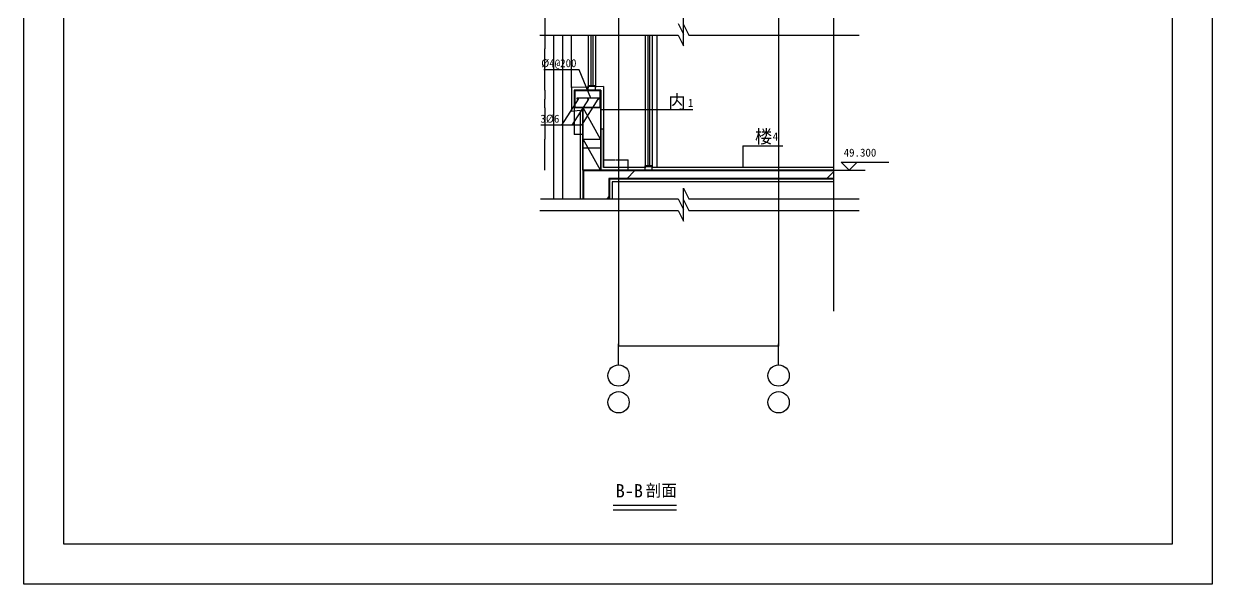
# Model space of a CAD drawing. Header units: metres. Extents: x -1000 to 40857, y 0 to 23917.
# Drawn here: x 27492 to 40857, y 5017 to 11321 of the extents above; entities that cross this region are included whole.
import ezdxf

# ---------------------------------------------------------------- set-up
doc = ezdxf.new("R2010")
doc.units = ezdxf.units.M
for name, color, linetype in [('AXIS', 3, 'Continuous'), ('HA', 43, 'Continuous'), ('PL', 4, 'Continuous'), ('PUB_DIM', 3, 'Continuous'), ('PUB_TEXT', 142, 'Continuous'), ('PUB_WALL', 255, 'Continuous'), ('STAIR', 2, 'Continuous'), ('WALL', 7, 'Continuous')]:
    doc.layers.add(name, color=color, linetype=linetype)
doc.dimstyles.get("Standard").update_dxf_attribs({"dimtxt": 2.5, "dimasz": 2.5, "dimexe": 1.25, "dimexo": 0.625, "dimtad": 1, "dimcen": 2.5, "dimazin": 3, "dimtfac": 1, "dimtmove": 0, "dimatfit": 3})
pattern_1 = [(45, (0, 0), (-1122.53, 1122.53), [])]

# ---------------------------------------------------------------- blocks, each defined once
blk = doc.blocks.new('_AXISO')
blk.add_circle((0, 0), 0.5)
blk = doc.blocks.new('*D218')
for p, q in [((33680.09, 10463.48), (33680.09, 10074.29)), ((33780.09, 10363.48), (33780.09, 10074.29)), ((33728.59, 10074.29), (33679.84, 10074.29)), ((33780.34, 10074.29), (33731.59, 10074.29))]:
    blk.add_line(p, q)
at = {"layer": 'Defpoints'}
for p in [(33680.09, 10463.48), (33780.09, 10363.48), (33780.09, 10074.29)]:
    blk.add_point(p, dxfattribs=at)
at = {"insert": (33730.09, 10074.29), "char_height": 1, "attachment_point": 5}
blk.add_mtext('100', dxfattribs=at)
blk = doc.blocks.new('*D219')
for p, q in [((33780.09, 10363.48), (33780.09, 9921.08)), ((33980.09, 10363.48), (33980.09, 9921.08)), ((33878.59, 9921.08), (33779.84, 9921.08)), ((33980.34, 9921.08), (33881.59, 9921.08))]:
    blk.add_line(p, q)
at = {"layer": 'Defpoints'}
for p in [(33780.09, 10363.48), (33980.09, 10363.48), (33980.09, 9921.08)]:
    blk.add_point(p, dxfattribs=at)
at = {"insert": (33880.09, 9921.08), "char_height": 1, "attachment_point": 5}
blk.add_mtext('200', dxfattribs=at)
blk = doc.blocks.new('*D220')
for p, q in [((33350.09, 10373.48), (33350.09, 10023.48)), ((33349.84, 10023.48), (33349.59, 10023.48)), ((33350.09, 9673.48), (33350.09, 10023.48)), ((33350.09, 10023.48), (33350.09, 10023.48)), ((33350.34, 10023.48), (33350.59, 10023.48))]:
    blk.add_line(p, q)
at = {"layer": 'Defpoints'}
for p in [(33350.09, 10373.48), (33350.09, 10023.48), (33350.09, 9673.48)]:
    blk.add_point(p, dxfattribs=at)
at = {"insert": (33350.09, 10024.605), "char_height": 1, "attachment_point": 5}
blk.add_mtext('0', dxfattribs=at)
blk = doc.blocks.new('*D221')
for p, q in [((33350.09, 10573.48), (33350.09, 10473.48)), ((33349.84, 10473.48), (33349.59, 10473.48)), ((33350.09, 10373.48), (33350.09, 10473.48)), ((33350.09, 10473.48), (33350.09, 10473.48)), ((33350.34, 10473.48), (33350.59, 10473.48))]:
    blk.add_line(p, q)
at = {"layer": 'Defpoints'}
for p in [(33350.09, 10573.48), (33350.09, 10473.48), (33350.09, 10373.48)]:
    blk.add_point(p, dxfattribs=at)
at = {"insert": (33350.09, 10474.605), "char_height": 1, "attachment_point": 5}
blk.add_mtext('0', dxfattribs=at)
blk = doc.blocks.new('*D222')
for p, q in [((33350.09, 11502.85), (33350.09, 11038.16)), ((33349.84, 11038.16), (33349.59, 11038.16)), ((33350.09, 10573.48), (33350.09, 11038.16)), ((33350.09, 11038.16), (33350.09, 11038.16)), ((33350.34, 11038.16), (33350.59, 11038.16))]:
    blk.add_line(p, q)
at = {"layer": 'Defpoints'}
for p in [(33350.09, 11502.85), (33350.09, 11038.16), (33350.09, 10573.48)]:
    blk.add_point(p, dxfattribs=at)
at = {"insert": (33350.09, 11039.285), "char_height": 1, "attachment_point": 5}
blk.add_mtext('1350', dxfattribs=at)
blk = doc.blocks.new('*D223')
for p, q in [((33980.09, 10573.48), (33980.09, 10138.48)), ((33980.34, 10138.48), (33994.09, 10138.48)), ((33996.09, 10138.48), (34009.84, 10138.48)), ((34010.09, 9703.48), (34010.09, 10138.48))]:
    blk.add_line(p, q)
at = {"layer": 'Defpoints'}
for p in [(33980.09, 10573.48), (33980.09, 10138.48), (34010.09, 9703.48)]:
    blk.add_point(p, dxfattribs=at)
at = {"insert": (33995.09, 10138.48), "char_height": 1, "attachment_point": 5}
blk.add_mtext('30', dxfattribs=at)
blk = doc.blocks.new('*D224')
for p, q in [((34010.09, 9703.48), (34010.09, 9790.44)), ((34010.34, 9790.44), (34146.95, 9790.44)), ((34152.95, 9790.44), (34289.56, 9790.44)), ((34289.81, 9673.48), (34289.81, 9790.44))]:
    blk.add_line(p, q)
at = {"layer": 'Defpoints'}
for p in [(34010.09, 9790.44), (34010.09, 9703.48), (34289.81, 9673.48)]:
    blk.add_point(p, dxfattribs=at)
at = {"insert": (34149.95, 9790.44), "char_height": 1, "attachment_point": 5}
blk.add_mtext('279,72', dxfattribs=at)
blk = doc.blocks.new('*D241')
for p, q in [((35078.09, 7694.33), (34179.84, 7694.33)), ((34180.09, 7721.84), (34180.09, 7694.33)), ((35980.34, 7694.33), (35082.09, 7694.33)), ((35980.09, 7721.84), (35980.09, 7694.33))]:
    blk.add_line(p, q)
at = {"layer": 'Defpoints'}
for p in [(34180.09, 7721.84), (35980.09, 7721.84), (35980.09, 7694.33)]:
    blk.add_point(p, dxfattribs=at)
at = {"layer": 'AXIS', "insert": (35080.09, 7694.33), "char_height": 1, "attachment_point": 5}
blk.add_mtext('1800', dxfattribs=at)

msp = doc.modelspace()

# ---------------------------------------------------------------- hatches: boundary and pattern name
at = {"layer": 'HA'}
h = msp.add_hatch(dxfattribs=at)
h.set_pattern_fill('AN31C', scale=500)
h.set_pattern_definition(pattern_1)
h.paths.add_polyline_path([(33712.4, 10483.52), (33712.4, 10481.52, -0.41), (33714.4, 10483.52), (33867.4, 10483.52), (33831.35, 10573.48), (33680.09, 10573.48), (33680.09, 10373.48), (33777.16, 10373.48), (33838.89, 10470.8, -0.55), (33833.9, 10473.97, -1), (33840.9, 10473.97, -0.29), (33838.89, 10470.8), (33777.16, 10373.48), (33980.09, 10373.48), (33980.09, 10573.48), (33831.35, 10573.48), (33867.4, 10483.52), (33962.4, 10483.52), (33962.4, 10481.52, 0.41), (33960.4, 10483.52)])
h = msp.add_hatch(dxfattribs=at)
h.set_pattern_fill('AN31C', scale=500)
h.set_pattern_definition(pattern_1)
h.paths.add_polyline_path([(34080.09, 9352.66), (34080.09, 9573.48), (34180.09, 9573.48), (34180.09, 9673.48), (33780.09, 9673.48), (33780.09, 9352.66)])
h.paths.add_polyline_path([(34180.09, 9673.48), (34180.09, 9573.48), (35980.09, 9573.48), (35980.09, 9673.48)])
h.paths.add_polyline_path([(36596.1, 9573.48), (36596.1, 9673.48), (35980.09, 9673.48), (35980.09, 9573.48)])

# ---------------------------------------------------------------- linework, layer by layer
for p, q in [((33840.09, 11190.77), (33840.09, 10599.91)), ((33870.09, 11190.77), (33870.09, 10623.48)), ((33890.09, 11190.77), (33890.09, 10623.48)), ((33920.09, 11190.77), (33920.09, 10602.29)), ((34480.09, 11190.77), (34480.09, 9699.91)), ((34510.09, 11190.77), (34510.09, 9723.48)), ((34530.09, 11190.77), (34530.09, 9723.48)), ((34560.09, 11190.77), (34560.09, 9702.29)), ((34610.09, 11190.77), (34610.09, 9703.48)), ((33840.09, 10608.76), (33650.09, 10603.48)), ((33650.09, 10603.48), (33650.09, 10333.48)), ((33840.09, 10573.48), (33840.09, 10623.48)), ((33920.09, 10623.48), (33840.09, 10623.48)), ((33920.09, 10613.48), (33840.09, 10613.48)), ((33920.09, 10573.48), (33920.09, 10623.48)), ((34010.09, 10613.48), (33920.09, 10610.98)), ((34010.09, 10613.48), (34010.09, 9703.48)), ((33750.09, 10343.48), (33650.09, 10333.48)), ((33750.09, 10343.48), (33750.09, 9352.66)), ((33780.09, 9673.48), (33780.09, 10373.48)), ((33976.59, 10023.48), (33783.59, 10373.48)), ((33980.09, 10373.48), (33980.09, 9673.48)), ((33976.59, 9673.48), (33783.59, 10023.48)), ((33783.59, 10023.48), (33976.59, 10023.48)), ((35578.1, 9949.2), (35578.1, 9703.48)), ((34480.09, 9703.48), (34010.09, 9703.48)), ((34560.09, 9723.48), (34480.09, 9723.48)), ((34480.09, 9673.48), (34480.09, 9723.48)), ((34560.09, 9713.48), (34480.09, 9713.48)), ((34560.09, 9673.48), (34560.09, 9723.48)), ((36596.1, 9703.48), (34560.09, 9703.48)), ((36596.1, 9543.48), (34110.09, 9543.48)), ((34110.09, 9543.48), (34110.09, 9352.66)), ((34120.75, 5854.68), (34833.78, 5854.68))]:
    msp.add_line(p, q)
for points in [[(27491.78, 23917.08), (40856.78, 23917.08), (40856.78, 5017.08), (27491.78, 5017.08)], [(27941.78, 22792.08), (40406.78, 22792.08), (40406.78, 5467.08), (27941.78, 5467.08)]]:
    msp.add_lwpolyline(points, close=True)
for points in [[(40406.78, 22792.08), (40406.78, 5467.08), (27941.78, 5467.08), (27941.78, 22792.08), (40406.78, 22792.08)], [(33783.59, 9673.48), (33783.59, 10373.48)], [(33976.59, 10373.48), (33976.59, 9673.48)], [(34120.75, 5905.34), (34833.78, 5905.34)]]:
    msp.add_lwpolyline(points)
at = {"layer": 'AXIS'}
for p, q in [((34180.09, 7484.33), (34180.09, 7721.84)), ((35980.09, 7484.33), (35980.09, 7721.84))]:
    msp.add_line(p, q, dxfattribs=at)
at = {"layer": 'HA'}
for p, q in [((34180.09, 22153.85), (34180.09, 7721.84)), ((35980.09, 22153.85), (35980.09, 7721.84)), ((33450.09, 11190.77), (33450.09, 9352.66)), ((33550.09, 11190.77), (33550.09, 9352.66)), ((33650.09, 10603.48), (33650.09, 11190.77))]:
    msp.add_line(p, q, dxfattribs=at)
at = {"layer": 'PL'}
msp.add_lwpolyline([(33962.4, 10472.42), (33962.4, 10481.52, 0.41), (33960.4, 10483.52), (33714.4, 10483.52, 0.41), (33712.4, 10481.52), (33712.4, 10472.42)], format="xyb", dxfattribs=at)
for points in [[(33725.59, 10473.97, -1), (33718.59, 10473.97, -1)], [(33840.9, 10473.97, -1), (33833.9, 10473.97, -1)], [(33956.21, 10473.97, -1), (33949.21, 10473.97, -1)]]:
    msp.add_lwpolyline(points, format="xyb", close=True, dxfattribs=at)
at = {"layer": 'PUB_DIM'}
for p, q in [((36684.39, 9763.48), (36864.39, 9763.48)), ((36774.39, 9673.48), (36684.39, 9763.48)), ((36864.39, 9763.48), (36774.39, 9673.48)), ((36864.39, 9763.48), (37220.96, 9763.48)), ((36596.1, 9673.48), (36952.67, 9673.48))]:
    msp.add_line(p, q, dxfattribs=at)
at = {"layer": 'PUB_TEXT'}
for p, q in [((33738.88, 10804.21), (33340.26, 10804.21)), ((33867.4, 10483.52), (33738.88, 10804.21)), ((33725.59, 10473.86), (33539.11, 10179.77)), ((33840.9, 10473.97), (33654.29, 10179.77)), ((33946.58, 10472.12), (33762.15, 10179.77)), ((33988.94, 10356.78), (35014.73, 10356.78)), ((33762.15, 10179.77), (33307.6, 10179.77)), ((35578.1, 9949.2), (36027.91, 9949.2))]:
    msp.add_line(p, q, dxfattribs=at)
at = {"layer": 'PUB_WALL'}
for p, q in [((33980.09, 10573.48), (33680.09, 10573.48)), ((33680.09, 10573.48), (33680.09, 10373.48)), ((33980.09, 10573.48), (33980.09, 10373.48)), ((33980.09, 10373.48), (33680.09, 10373.48)), ((33780.09, 9673.48), (33780.09, 9352.66)), ((36596.1, 9673.48), (33780.09, 9673.48)), ((34080.09, 9573.48), (34080.09, 9352.66)), ((36596.1, 9573.48), (34080.09, 9573.48))]:
    msp.add_line(p, q, dxfattribs=at)
msp.add_lwpolyline([(33972.59, 10380.98), (33972.59, 10565.98), (33687.59, 10565.98), (33687.59, 10380.98)], close=True, dxfattribs=at)
for points in [[(36596.1, 9665.98), (33787.59, 9665.98), (33787.59, 9352.66)], [(36596.1, 9580.98), (34072.59, 9580.98), (34072.59, 9352.66)]]:
    msp.add_lwpolyline(points, dxfattribs=at)
at = {"layer": 'STAIR'}
for p, q in [((36596.1, 15281.2), (36596.1, 8090.06)), ((34910.75, 11204.59), (34910.75, 11444.59)), ((34850.75, 11324.59), (34910.75, 11204.59)), ((34910.75, 11070.77), (34910.75, 11310.77)), ((34910.75, 11310.77), (34970.75, 11190.77)), ((33293.59, 11190.77), (34850.75, 11190.77)), ((34850.75, 11190.77), (34910.75, 11070.77)), ((34970.75, 11190.77), (36886.01, 11190.77)), ((34910.75, 9472.66), (34970.75, 9352.66)), ((34910.75, 9232.66), (34910.75, 9472.66)), ((33303.59, 9352.66), (34850.75, 9352.66)), ((34850.75, 9352.66), (34910.75, 9232.66)), ((34910.75, 9098.84), (34910.75, 9338.84)), ((34910.75, 9338.84), (34970.75, 9218.84)), ((34970.75, 9352.66), (36886.01, 9352.66)), ((33293.59, 9218.84), (34850.75, 9218.84)), ((34850.75, 9218.84), (34910.75, 9098.84)), ((34970.75, 9218.84), (36886.01, 9218.84))]:
    msp.add_line(p, q, dxfattribs=at)
at = {"layer": 'WALL'}
for p, q in [((33980.09, 10573.48), (33680.09, 10573.48)), ((33680.09, 10573.48), (33680.09, 10373.48)), ((33980.09, 10573.48), (33980.09, 10373.48)), ((33980.09, 10373.48), (33680.09, 10373.48)), ((33780.09, 9673.48), (33780.09, 9352.66)), ((36596.1, 9673.48), (33780.09, 9673.48)), ((34080.09, 9573.48), (34080.09, 9352.66)), ((36596.1, 9573.48), (34080.09, 9573.48))]:
    msp.add_line(p, q, dxfattribs=at)

# ---------------------------------------------------------------- block references
at = {"layer": 'AXIS', "xscale": 240, "yscale": 240, "zscale": 240}
for p in [(34180.09, 7364.33), (35980.09, 7364.33), (34180.09, 7063.89), (35980.09, 7063.89)]:
    msp.add_blockref('_AXISO', p, dxfattribs=at)

# ---------------------------------------------------------------- texts
for s, height, p in [('剖面', 135, (34485.32, 6004.45)), ('B-B', 150, (34148.61, 5993.18))]:
    msp.add_text(s, height=height).set_placement(p)
at = {"layer": 'PUB_DIM'}
msp.add_text('49.300', height=90, dxfattribs=at).set_placement((36712.07, 9826.48))
at = {"layer": 'PUB_TEXT'}
for s, height, p in [('%%c4@200', 90, (33310.31, 10832.55)), ('内', 150, (34740.83, 10368.7)), ('1', 90, (34960.37, 10385.79)), ('3%%c6 ', 90, (33301.77, 10208.11)), ('楼', 150, (35714.43, 9977.54)), ('4', 90, (35914.11, 10007.89))]:
    msp.add_text(s, height=height, dxfattribs=at).set_placement(p)

# ---------------------------------------------------------------- dimensions: what is measured, and where the dimension line sits
dim = msp.add_linear_dim(base=(33350.09, 11038.16), p1=(33350.09, 11502.85), p2=(33350.09, 10573.48), text='1350', dimstyle='Standard')
dim.commit()
dim.dimension.update_dxf_attribs({"geometry": '*D222', "text_midpoint": (33350.09, 11039.285)})
for base, p1, p2, picture, middle in [((33350.09, 10473.48), (33350.09, 10373.48), (33350.09, 10573.48), '*D221', (33350.09, 10474.605)), ((33980.09, 10138.48), (33980.09, 10573.48), (34010.09, 9703.48), '*D223', (33995.09, 10138.48)), ((33780.09, 10074.29), (33780.09, 10363.48), (33680.09, 10463.48), '*D218', (33730.09, 10074.29)), ((33350.09, 10023.48), (33350.09, 10373.48), (33350.09, 9673.48), '*D220', (33350.09, 10024.605)), ((33980.09, 9921.08), (33980.09, 10363.48), (33780.09, 10363.48), '*D219', (33880.09, 9921.08)), ((34010.09, 9790.44), (34010.09, 9703.48), (34289.81, 9673.48), '*D224', (34149.95, 9790.44))]:
    dim = msp.add_linear_dim(base=base, p1=p1, p2=p2, dimstyle='Standard')
    dim.commit()
    dim.dimension.update_dxf_attribs({"geometry": picture, "text_midpoint": middle})
at = {"layer": 'AXIS'}
dim = msp.add_linear_dim(base=(35980.09, 7694.33), p1=(35980.09, 7721.84), p2=(34180.09, 7721.84), dimstyle='Standard', dxfattribs=at)
dim.commit()
dim.dimension.update_dxf_attribs({"geometry": '*D241', "text_midpoint": (35080.09, 7694.33)})

doc.saveas('drawing.dxf')
